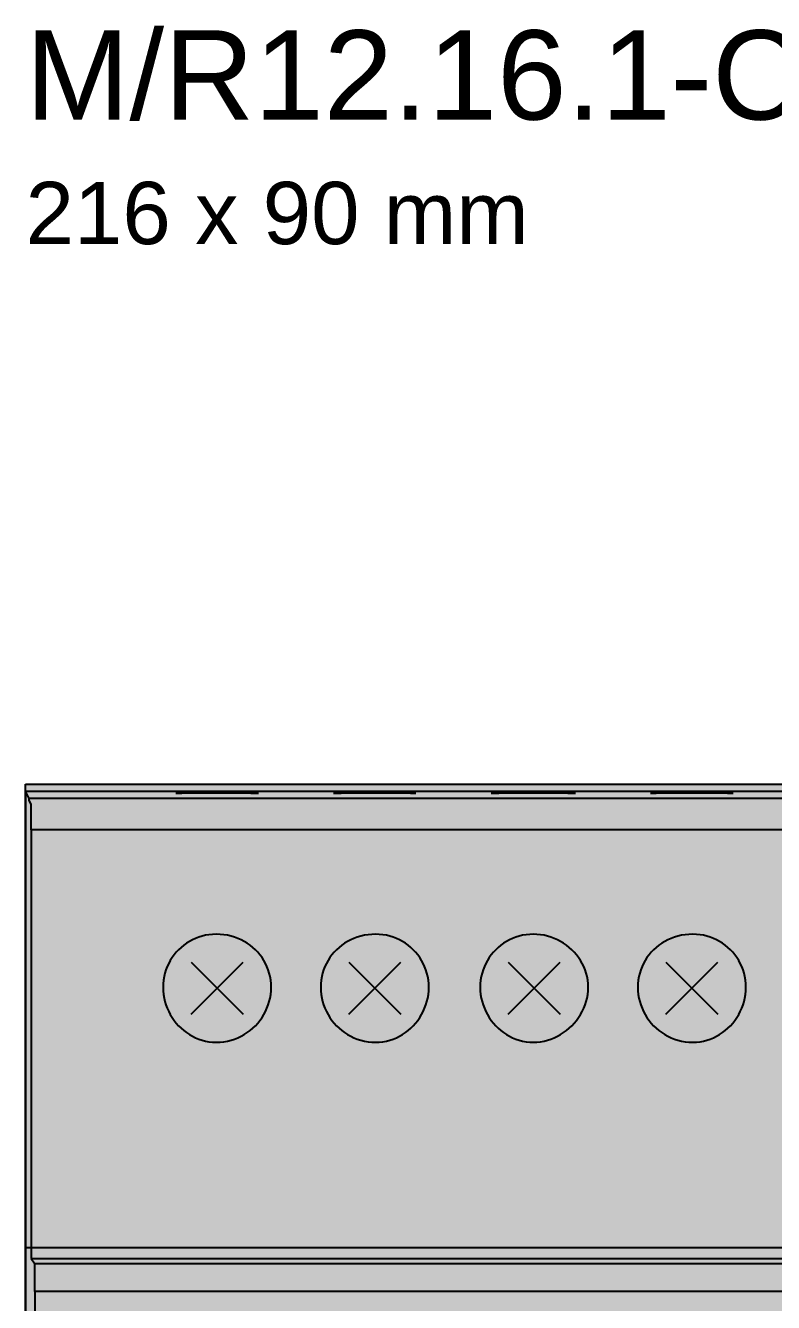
# Model space of a CAD drawing. Header units: millimetres. Extents: x 0 to 966, y -664 to 90.
# Drawn here: x 0 to 36, y -195 to -133.5 of the extents above; entities that cross this region are included whole.
import ezdxf

# ---------------------------------------------------------------- set-up
doc = ezdxf.new("R2010")
doc.units = ezdxf.units.MM
for name, color, linetype in [('HDL_BODY', 7, 'Continuous'), ('HDL_COLOUR', 7, 'Continuous'), ('HDL_DETAIL', 7, 'Continuous'), ('HDL_PRINT', 7, 'Continuous')]:
    doc.layers.add(name, color=color, linetype=linetype)
doc.styles.add('HDL_ARIAL', font='arial.ttf')

# ---------------------------------------------------------------- blocks, each defined once
blk = doc.blocks.new('M_R4.10.1_FRONT')
at = {"layer": 'HDL_BODY', "true_color": 0x202126}
blk.add_hatch(color=250, dxfattribs=at).paths.add_polyline_path([(0, 0), (72, 0), (72, 90), (0, 90)])
at = {"layer": 'HDL_BODY', "true_color": 0x2a2a30}
blk.add_hatch(color=250, dxfattribs=at).paths.add_polyline_path([(0.4, 20.52), (71.6, 20.52), (71.6, 68.31), (0.4, 68.31)])
at = {"layer": 'HDL_COLOUR', "true_color": 0x1a332c}
for points in [[(11.824, 80.208), (11.818, 80.383), (11.8, 80.555), (11.771, 80.723), (11.732, 80.887), (11.681, 81.048), (11.621, 81.203), (11.551, 81.353), (11.471, 81.498), (11.382, 81.638), (11.284, 81.77), (11.177, 81.897), (11.063, 82.016), (10.94, 82.128), (10.81, 82.233), (10.673, 82.329), (10.53, 82.416), (10.379, 82.495), (10.223, 82.565), (10.061, 82.625), (9.893, 82.674), (9.721, 82.714), (9.544, 82.742), (9.362, 82.76), (9.177, 82.766), (9.002, 82.76), (8.83, 82.742), (8.661, 82.714), (8.497, 82.674), (8.337, 82.625), (8.181, 82.565), (8.031, 82.495), (7.886, 82.416), (7.747, 82.329), (7.614, 82.233), (7.487, 82.128), (7.368, 82.016), (7.256, 81.897), (7.151, 81.77), (7.055, 81.638), (6.968, 81.498), (6.889, 81.353), (6.819, 81.203), (6.759, 81.048), (6.709, 80.887), (6.67, 80.723), (6.641, 80.555), (6.624, 80.383), (6.618, 80.208), (6.624, 80.032), (6.641, 79.859), (6.67, 79.689), (6.709, 79.522), (6.759, 79.358), (6.819, 79.199), (6.889, 79.044), (6.968, 78.894), (7.055, 78.75), (7.151, 78.612), (7.256, 78.48), (7.368, 78.355), (7.487, 78.237), (7.614, 78.127), (7.747, 78.026), (7.886, 77.933), (8.031, 77.85), (8.181, 77.776), (8.337, 77.712), (8.497, 77.659), (8.661, 77.616), (8.83, 77.586), (9.002, 77.567), (9.177, 77.56), (9.362, 77.567), (9.544, 77.586), (9.721, 77.616), (9.893, 77.659), (10.061, 77.712), (10.223, 77.776), (10.379, 77.85), (10.53, 77.933), (10.673, 78.026), (10.81, 78.127), (10.94, 78.237), (11.063, 78.355), (11.177, 78.48), (11.284, 78.612), (11.382, 78.75), (11.471, 78.894), (11.551, 79.044), (11.621, 79.199), (11.681, 79.358), (11.732, 79.522), (11.771, 79.689), (11.8, 79.859), (11.818, 80.032), (11.824, 80.208)], [(19.412, 80.208), (19.406, 80.383), (19.389, 80.555), (19.36, 80.723), (19.32, 80.887), (19.271, 81.048), (19.211, 81.203), (19.141, 81.353), (19.062, 81.498), (18.975, 81.638), (18.878, 81.77), (18.774, 81.897), (18.662, 82.016), (18.542, 82.128), (18.416, 82.233), (18.283, 82.329), (18.144, 82.416), (17.999, 82.495), (17.848, 82.565), (17.693, 82.625), (17.533, 82.674), (17.368, 82.714), (17.2, 82.742), (17.028, 82.76), (16.853, 82.766), (16.667, 82.76), (16.486, 82.742), (16.309, 82.714), (16.136, 82.674), (15.969, 82.625), (15.807, 82.565), (15.65, 82.495), (15.5, 82.416), (15.356, 82.329), (15.219, 82.233), (15.089, 82.128), (14.967, 82.016), (14.852, 81.897), (14.746, 81.77), (14.648, 81.638), (14.559, 81.498), (14.479, 81.353), (14.409, 81.203), (14.348, 81.048), (14.298, 80.887), (14.258, 80.723), (14.229, 80.555), (14.212, 80.383), (14.206, 80.208), (14.212, 80.032), (14.229, 79.859), (14.258, 79.689), (14.298, 79.522), (14.348, 79.358), (14.409, 79.199), (14.479, 79.044), (14.559, 78.894), (14.648, 78.75), (14.746, 78.612), (14.852, 78.48), (14.967, 78.355), (15.089, 78.237), (15.219, 78.127), (15.356, 78.026), (15.5, 77.933), (15.65, 77.85), (15.807, 77.776), (15.969, 77.712), (16.136, 77.659), (16.309, 77.616), (16.486, 77.586), (16.667, 77.567), (16.853, 77.56), (17.028, 77.567), (17.2, 77.586), (17.368, 77.616), (17.533, 77.659), (17.693, 77.712), (17.848, 77.776), (17.999, 77.85), (18.144, 77.933), (18.283, 78.026), (18.416, 78.127), (18.542, 78.237), (18.662, 78.355), (18.774, 78.48), (18.878, 78.612), (18.975, 78.75), (19.062, 78.894), (19.141, 79.044), (19.211, 79.199), (19.271, 79.358), (19.32, 79.522), (19.36, 79.689), (19.389, 79.859), (19.406, 80.032), (19.412, 80.208)], [(27.088, 80.208), (27.082, 80.383), (27.063, 80.555), (27.032, 80.723), (26.99, 80.887), (26.937, 81.048), (26.873, 81.203), (26.799, 81.353), (26.716, 81.498), (26.623, 81.638), (26.521, 81.77), (26.412, 81.897), (26.294, 82.016), (26.169, 82.128), (26.037, 82.233), (25.899, 82.329), (25.755, 82.416), (25.605, 82.495), (25.45, 82.565), (25.291, 82.625), (25.127, 82.674), (24.96, 82.714), (24.79, 82.742), (24.617, 82.76), (24.441, 82.766), (24.266, 82.76), (24.094, 82.742), (23.926, 82.714), (23.761, 82.674), (23.601, 82.625), (23.446, 82.565), (23.295, 82.495), (23.15, 82.416), (23.011, 82.329), (22.878, 82.233), (22.752, 82.128), (22.632, 82.016), (22.52, 81.897), (22.416, 81.77), (22.32, 81.638), (22.232, 81.498), (22.153, 81.353), (22.084, 81.203), (22.024, 81.048), (21.974, 80.887), (21.934, 80.723), (21.906, 80.555), (21.888, 80.383), (21.882, 80.208), (21.888, 80.032), (21.906, 79.859), (21.934, 79.689), (21.974, 79.522), (22.024, 79.358), (22.084, 79.199), (22.153, 79.044), (22.232, 78.894), (22.32, 78.75), (22.416, 78.612), (22.52, 78.48), (22.632, 78.355), (22.752, 78.237), (22.878, 78.127), (23.011, 78.026), (23.15, 77.933), (23.295, 77.85), (23.446, 77.776), (23.601, 77.712), (23.761, 77.659), (23.926, 77.616), (24.094, 77.586), (24.266, 77.567), (24.441, 77.56), (24.617, 77.567), (24.79, 77.586), (24.96, 77.616), (25.127, 77.659), (25.291, 77.712), (25.45, 77.776), (25.605, 77.85), (25.755, 77.933), (25.899, 78.026), (26.037, 78.127), (26.169, 78.237), (26.294, 78.355), (26.412, 78.48), (26.521, 78.612), (26.623, 78.75), (26.716, 78.894), (26.799, 79.044), (26.873, 79.199), (26.937, 79.358), (26.99, 79.522), (27.032, 79.689), (27.063, 79.859), (27.082, 80.032), (27.088, 80.208)], [(34.677, 80.208), (34.671, 80.383), (34.653, 80.555), (34.625, 80.723), (34.585, 80.887), (34.535, 81.048), (34.475, 81.203), (34.406, 81.353), (34.327, 81.498), (34.239, 81.638), (34.143, 81.77), (34.039, 81.897), (33.927, 82.016), (33.808, 82.128), (33.681, 82.233), (33.548, 82.329), (33.409, 82.416), (33.264, 82.495), (33.114, 82.565), (32.958, 82.625), (32.798, 82.674), (32.634, 82.714), (32.465, 82.742), (32.294, 82.76), (32.119, 82.766), (31.933, 82.76), (31.751, 82.742), (31.574, 82.714), (31.401, 82.674), (31.234, 82.625), (31.072, 82.565), (30.915, 82.495), (30.765, 82.416), (30.621, 82.329), (30.484, 82.233), (30.355, 82.128), (30.232, 82.016), (30.118, 81.897), (30.011, 81.77), (29.913, 81.638), (29.824, 81.498), (29.744, 81.353), (29.674, 81.203), (29.613, 81.048), (29.563, 80.887), (29.523, 80.723), (29.495, 80.555), (29.477, 80.383), (29.471, 80.208), (29.477, 80.032), (29.495, 79.859), (29.523, 79.689), (29.563, 79.522), (29.613, 79.358), (29.674, 79.199), (29.744, 79.044), (29.824, 78.894), (29.913, 78.75), (30.011, 78.612), (30.118, 78.48), (30.232, 78.355), (30.355, 78.237), (30.484, 78.127), (30.621, 78.026), (30.765, 77.933), (30.915, 77.85), (31.072, 77.776), (31.234, 77.712), (31.401, 77.659), (31.574, 77.616), (31.751, 77.586), (31.933, 77.567), (32.119, 77.56), (32.294, 77.567), (32.465, 77.586), (32.634, 77.616), (32.798, 77.659), (32.958, 77.712), (33.114, 77.776), (33.264, 77.85), (33.409, 77.933), (33.548, 78.026), (33.681, 78.127), (33.808, 78.237), (33.927, 78.355), (34.039, 78.48), (34.143, 78.612), (34.239, 78.75), (34.327, 78.894), (34.406, 79.044), (34.475, 79.199), (34.535, 79.358), (34.585, 79.522), (34.625, 79.689), (34.653, 79.859), (34.671, 80.032), (34.677, 80.208)]]:
    blk.add_hatch(color=250, dxfattribs=at).paths.add_polyline_path(points)
at = {"layer": 'HDL_COLOUR', "true_color": 0x9ea4a8}
for points in [[(11.043, 80.163), (11.027, 80.401), (10.981, 80.635), (10.904, 80.86), (10.799, 81.074), (10.666, 81.272), (10.509, 81.451), (10.33, 81.609), (10.132, 81.741), (9.918, 81.846), (9.692, 81.923), (9.459, 81.969), (9.221, 81.985), (8.983, 81.969), (8.749, 81.923), (8.524, 81.846), (8.31, 81.741), (8.112, 81.609), (7.932, 81.451), (7.775, 81.272), (7.643, 81.074), (7.538, 80.86), (7.461, 80.635), (7.414, 80.401), (7.399, 80.163), (7.414, 79.925), (7.461, 79.692), (7.538, 79.466), (7.643, 79.252), (7.775, 79.054), (7.932, 78.875), (8.112, 78.718), (8.31, 78.585), (8.524, 78.48), (8.749, 78.403), (8.983, 78.357), (9.221, 78.341), (9.459, 78.357), (9.692, 78.403), (9.918, 78.48), (10.132, 78.585), (10.33, 78.718), (10.509, 78.875), (10.666, 79.054), (10.799, 79.252), (10.904, 79.466), (10.981, 79.692), (11.027, 79.925)], [(18.631, 80.163), (18.615, 80.401), (18.569, 80.635), (18.492, 80.86), (18.387, 81.074), (18.255, 81.272), (18.097, 81.451), (17.918, 81.609), (17.72, 81.741), (17.506, 81.846), (17.281, 81.923), (17.047, 81.969), (16.809, 81.985), (16.571, 81.969), (16.337, 81.923), (16.112, 81.846), (15.898, 81.741), (15.7, 81.609), (15.521, 81.451), (15.363, 81.272), (15.231, 81.074), (15.126, 80.86), (15.049, 80.635), (15.002, 80.401), (14.987, 80.163), (15.002, 79.925), (15.049, 79.692), (15.126, 79.466), (15.231, 79.252), (15.363, 79.054), (15.521, 78.875), (15.7, 78.718), (15.898, 78.585), (16.112, 78.48), (16.337, 78.403), (16.571, 78.357), (16.809, 78.341), (17.047, 78.357), (17.281, 78.403), (17.506, 78.48), (17.72, 78.585), (17.918, 78.718), (18.097, 78.875), (18.255, 79.054), (18.387, 79.252), (18.492, 79.466), (18.569, 79.692), (18.615, 79.925)], [(26.307, 80.163), (26.292, 80.401), (26.245, 80.635), (26.169, 80.86), (26.063, 81.074), (25.931, 81.272), (25.774, 81.451), (25.594, 81.609), (25.396, 81.741), (25.182, 81.846), (24.957, 81.923), (24.723, 81.969), (24.485, 81.985), (24.247, 81.969), (24.014, 81.923), (23.788, 81.846), (23.574, 81.741), (23.376, 81.609), (23.197, 81.451), (23.04, 81.272), (22.907, 81.074), (22.802, 80.86), (22.725, 80.635), (22.679, 80.401), (22.663, 80.163), (22.679, 79.925), (22.725, 79.692), (22.802, 79.466), (22.907, 79.252), (23.04, 79.054), (23.197, 78.875), (23.376, 78.718), (23.574, 78.585), (23.788, 78.48), (24.014, 78.403), (24.247, 78.357), (24.485, 78.341), (24.723, 78.357), (24.957, 78.403), (25.182, 78.48), (25.396, 78.585), (25.594, 78.718), (25.774, 78.875), (25.931, 79.054), (26.063, 79.252), (26.169, 79.466), (26.245, 79.692), (26.292, 79.925)], [(33.896, 80.163), (33.88, 80.401), (33.834, 80.635), (33.757, 80.86), (33.652, 81.074), (33.519, 81.272), (33.362, 81.451), (33.183, 81.609), (32.985, 81.741), (32.771, 81.846), (32.546, 81.923), (32.312, 81.969), (32.074, 81.985), (31.836, 81.969), (31.602, 81.923), (31.377, 81.846), (31.163, 81.741), (30.965, 81.609), (30.786, 81.451), (30.629, 81.272), (30.496, 81.074), (30.391, 80.86), (30.314, 80.635), (30.268, 80.401), (30.252, 80.163), (30.268, 79.925), (30.314, 79.692), (30.391, 79.466), (30.496, 79.252), (30.629, 79.054), (30.786, 78.875), (30.965, 78.718), (31.163, 78.585), (31.377, 78.48), (31.602, 78.403), (31.836, 78.357), (32.074, 78.341), (32.312, 78.357), (32.546, 78.403), (32.771, 78.48), (32.985, 78.585), (33.183, 78.718), (33.362, 78.875), (33.519, 79.054), (33.652, 79.252), (33.757, 79.466), (33.834, 79.692), (33.88, 79.925)]]:
    blk.add_hatch(color=253, dxfattribs=at).paths.add_polyline_path(points)
at = {"layer": 'HDL_PRINT', "true_color": 0xdee1e9}
for points in [[(9.353, 82.766), (9, 82.766), (9, 85.413), (11.735, 85.413), (13.676, 83.472), (13.412, 83.207), (11.559, 85.059), (9.353, 85.059), (9.353, 82.766)], [(17.03, 82.766), (16.676, 82.766), (16.676, 85.059), (14.118, 85.059), (14.118, 85.413), (17.03, 85.413), (17.03, 82.766)], [(24.618, 82.766), (24.265, 82.766), (24.265, 85.413), (27, 85.413), (28.941, 83.472), (28.676, 83.207), (26.823, 85.059), (24.618, 85.059), (24.618, 82.766)], [(32.294, 82.766), (31.94, 82.766), (31.94, 85.059), (29.382, 85.059), (29.382, 85.413), (32.294, 85.413), (32.294, 82.766)], [(9.529, 75.264), (9.353, 75.264), (9.353, 76.59), (9.316, 76.552), (9.288, 76.524), (9.265, 76.501), (9.242, 76.478), (9.214, 76.451), (9.177, 76.414), (9.139, 76.381), (9.101, 76.357), (9.063, 76.341), (9.025, 76.332), (8.988, 76.327), (8.95, 76.325), (8.912, 76.325), (8.912, 76.5), (8.974, 76.53), (9.029, 76.553), (9.078, 76.572), (9.121, 76.59), (9.161, 76.607), (9.197, 76.626), (9.231, 76.649), (9.265, 76.679), (9.298, 76.716), (9.323, 76.754), (9.344, 76.791), (9.363, 76.829), (9.383, 76.866), (9.408, 76.904), (9.441, 76.941), (9.529, 76.941), (9.529, 75.264)], [(11.824, 75.264), (13.059, 77.471), (14.294, 75.264), (11.824, 75.264)], [(17.382, 75.443), (17.382, 75.264), (16.324, 75.264), (16.324, 75.309), (16.324, 75.34), (16.324, 75.367), (16.324, 75.399), (16.324, 75.443), (16.356, 75.448), (16.382, 75.462), (16.402, 75.484), (16.421, 75.512), (16.442, 75.545), (16.467, 75.581), (16.5, 75.619), (16.504, 75.652), (16.517, 75.685), (16.537, 75.718), (16.566, 75.751), (16.604, 75.784), (16.649, 75.817), (16.703, 75.85), (16.765, 75.884), (16.827, 75.946), (16.882, 76.001), (16.931, 76.049), (16.974, 76.093), (17.014, 76.132), (17.05, 76.169), (17.085, 76.203), (17.118, 76.235), (17.15, 76.273), (17.174, 76.312), (17.189, 76.35), (17.199, 76.388), (17.204, 76.426), (17.206, 76.463), (17.206, 76.5), (17.205, 76.538), (17.203, 76.566), (17.195, 76.59), (17.18, 76.613), (17.155, 76.641), (17.118, 76.679), (17.08, 76.711), (17.042, 76.734), (17.004, 76.749), (16.966, 76.758), (16.929, 76.763), (16.891, 76.765), (16.853, 76.765), (16.809, 76.759), (16.768, 76.743), (16.732, 76.722), (16.703, 76.701), (16.683, 76.685), (16.676, 76.679), (16.644, 76.641), (16.62, 76.602), (16.605, 76.564), (16.595, 76.526), (16.59, 76.489), (16.589, 76.451), (16.588, 76.414), (16.324, 76.414), (16.353, 76.476), (16.376, 76.531), (16.395, 76.58), (16.412, 76.623), (16.429, 76.662), (16.448, 76.699), (16.471, 76.733), (16.5, 76.765), (16.537, 76.798), (16.58, 76.83), (16.627, 76.86), (16.677, 76.887), (16.726, 76.909), (16.773, 76.926), (16.816, 76.937), (16.853, 76.941), (16.919, 76.937), (16.984, 76.926), (17.047, 76.909), (17.107, 76.887), (17.162, 76.86), (17.213, 76.83), (17.257, 76.798), (17.294, 76.765), (17.327, 76.728), (17.35, 76.691), (17.366, 76.653), (17.376, 76.615), (17.38, 76.577), (17.382, 76.539), (17.382, 76.5), (17.382, 76.457), (17.382, 76.413), (17.382, 76.369), (17.382, 76.324), (17.382, 76.28), (17.382, 76.235), (17.349, 76.23), (17.324, 76.216), (17.304, 76.194), (17.285, 76.166), (17.264, 76.133), (17.239, 76.097), (17.206, 76.059), (17.198, 76.026), (17.177, 75.993), (17.145, 75.96), (17.107, 75.927), (17.064, 75.894), (17.02, 75.861), (16.978, 75.828), (16.941, 75.794), (16.879, 75.762), (16.825, 75.729), (16.78, 75.696), (16.743, 75.663), (16.714, 75.63), (16.693, 75.596), (16.681, 75.563), (16.676, 75.529), (16.667, 75.529), (16.645, 75.524), (16.619, 75.511), (16.597, 75.485), (16.588, 75.443), (17.382, 75.443)], [(23.912, 75.708), (24.176, 75.708), (24.177, 75.664), (24.18, 75.622), (24.187, 75.585), (24.202, 75.556), (24.227, 75.536), (24.265, 75.529), (24.302, 75.493), (24.33, 75.469), (24.353, 75.454), (24.376, 75.446), (24.403, 75.443), (24.441, 75.443), (24.479, 75.443), (24.517, 75.445), (24.555, 75.45), (24.592, 75.459), (24.63, 75.475), (24.668, 75.497), (24.706, 75.529), (24.739, 75.568), (24.762, 75.606), (24.778, 75.644), (24.787, 75.682), (24.792, 75.72), (24.794, 75.757), (24.794, 75.794), (24.794, 75.839), (24.791, 75.88), (24.783, 75.916), (24.768, 75.944), (24.743, 75.963), (24.706, 75.97), (24.668, 76.008), (24.64, 76.033), (24.618, 76.048), (24.595, 76.056), (24.567, 76.059), (24.529, 76.059), (24.486, 76.059), (24.454, 76.059), (24.428, 76.059), (24.397, 76.059), (24.353, 76.059), (24.353, 76.235), (24.441, 76.235), (24.479, 76.236), (24.507, 76.239), (24.529, 76.246), (24.552, 76.262), (24.58, 76.287), (24.618, 76.325), (24.655, 76.332), (24.68, 76.351), (24.695, 76.38), (24.702, 76.416), (24.705, 76.457), (24.706, 76.5), (24.705, 76.544), (24.702, 76.586), (24.695, 76.623), (24.68, 76.652), (24.655, 76.672), (24.618, 76.679), (24.611, 76.715), (24.591, 76.74), (24.562, 76.754), (24.526, 76.762), (24.485, 76.765), (24.441, 76.765), (24.403, 76.765), (24.376, 76.762), (24.353, 76.754), (24.33, 76.74), (24.302, 76.715), (24.265, 76.679), (24.258, 76.672), (24.242, 76.652), (24.221, 76.623), (24.199, 76.586), (24.183, 76.544), (24.176, 76.5), (24, 76.5), (24.004, 76.563), (24.015, 76.618), (24.033, 76.667), (24.055, 76.711), (24.082, 76.75), (24.112, 76.787), (24.143, 76.821), (24.176, 76.855), (24.214, 76.859), (24.252, 76.872), (24.29, 76.889), (24.328, 76.907), (24.365, 76.924), (24.403, 76.936), (24.441, 76.941), (24.479, 76.941), (24.517, 76.939), (24.555, 76.934), (24.592, 76.925), (24.63, 76.91), (24.668, 76.887), (24.706, 76.855), (24.743, 76.849), (24.779, 76.835), (24.812, 76.813), (24.841, 76.784), (24.863, 76.752), (24.877, 76.716), (24.882, 76.679), (24.889, 76.672), (24.905, 76.652), (24.926, 76.623), (24.948, 76.586), (24.964, 76.544), (24.97, 76.5), (24.964, 76.463), (24.948, 76.436), (24.926, 76.414), (24.905, 76.391), (24.889, 76.363), (24.882, 76.325), (24.877, 76.291), (24.863, 76.266), (24.841, 76.245), (24.812, 76.226), (24.779, 76.206), (24.743, 76.181), (24.706, 76.149), (24.744, 76.149), (24.781, 76.147), (24.819, 76.142), (24.857, 76.132), (24.895, 76.116), (24.933, 76.093), (24.97, 76.059), (24.975, 76.021), (24.988, 75.984), (25.005, 75.946), (25.024, 75.908), (25.041, 75.87), (25.054, 75.833), (25.059, 75.794), (25.055, 75.732), (25.043, 75.678), (25.026, 75.629), (25.004, 75.585), (24.977, 75.546), (24.947, 75.51), (24.915, 75.476), (24.882, 75.443), (24.85, 75.39), (24.811, 75.348), (24.768, 75.317), (24.72, 75.295), (24.669, 75.28), (24.614, 75.271), (24.558, 75.266), (24.5, 75.265), (24.441, 75.264), (24.398, 75.265), (24.348, 75.266), (24.293, 75.271), (24.236, 75.281), (24.181, 75.297), (24.131, 75.321), (24.088, 75.354), (24.059, 75.391), (24.036, 75.434), (24.017, 75.482), (24, 75.531), (23.983, 75.58), (23.964, 75.628), (23.941, 75.671), (23.912, 75.708)], [(27, 75.264), (28.323, 77.471), (29.558, 75.264), (27, 75.264)]]:
    blk.add_hatch(color=254, dxfattribs=at).paths.add_polyline_path(points)
h = blk.add_hatch(color=254, dxfattribs=at)
h.paths.add_polyline_path([(32.294, 75.264), (32.294, 75.708), (31.589, 75.708), (31.589, 75.884), (32.294, 76.941), (32.47, 76.941), (32.47, 75.884), (32.646, 75.884), (32.646, 75.708), (32.47, 75.708), (32.47, 75.264), (32.294, 75.264)])
h.paths.add_polyline_path([(32.294, 75.884), (32.294, 76.59), (31.764, 75.884), (32.294, 75.884)])
h = blk.add_hatch(color=254, dxfattribs=at)
h.paths.add_polyline_path([(11.647, 71.205), (12.794, 74.297), (13.235, 74.297), (14.471, 71.205), (14.029, 71.205), (13.676, 72.176), (12.353, 72.176), (12.088, 71.205), (11.647, 71.205)])
h.paths.add_polyline_path([(12.529, 72.531), (13.5, 72.531), (13.235, 73.326), (13.209, 73.402), (13.182, 73.474), (13.156, 73.541), (13.129, 73.605), (13.103, 73.666), (13.077, 73.725), (13.05, 73.781), (13.024, 73.836), (12.997, 73.889), (12.971, 73.942), (12.968, 73.884), (12.959, 73.825), (12.945, 73.766), (12.926, 73.707), (12.904, 73.648), (12.879, 73.589), (12.852, 73.53), (12.823, 73.471), (12.794, 73.412), (12.529, 72.531)])
h = blk.add_hatch(color=254, dxfattribs=at)
h.paths.add_polyline_path([(27.177, 71.205), (27.177, 74.297), (28.323, 74.297), (28.382, 74.294), (28.441, 74.285), (28.5, 74.273), (28.559, 74.259), (28.618, 74.244), (28.676, 74.23), (28.735, 74.219), (28.794, 74.21), (28.853, 74.207), (28.89, 74.174), (28.933, 74.141), (28.98, 74.108), (29.029, 74.075), (29.079, 74.042), (29.126, 74.009), (29.169, 73.976), (29.206, 73.942), (29.235, 73.88), (29.257, 73.824), (29.273, 73.772), (29.283, 73.722), (29.289, 73.672), (29.293, 73.62), (29.294, 73.564), (29.294, 73.501), (29.294, 73.458), (29.292, 73.408), (29.287, 73.353), (29.278, 73.296), (29.262, 73.241), (29.238, 73.19), (29.206, 73.147), (29.172, 73.115), (29.138, 73.082), (29.102, 73.049), (29.062, 73.016), (29.019, 72.982), (28.97, 72.949), (28.915, 72.916), (28.853, 72.882), (28.912, 72.853), (28.97, 72.824), (29.026, 72.795), (29.08, 72.766), (29.132, 72.736), (29.18, 72.707), (29.223, 72.678), (29.261, 72.649), (29.294, 72.62), (29.323, 72.561), (29.352, 72.501), (29.379, 72.442), (29.404, 72.383), (29.426, 72.324), (29.445, 72.266), (29.459, 72.207), (29.468, 72.148), (29.471, 72.09), (29.466, 72.047), (29.454, 71.996), (29.436, 71.941), (29.417, 71.884), (29.4, 71.829), (29.387, 71.779), (29.382, 71.735), (29.344, 71.698), (29.307, 71.661), (29.269, 71.623), (29.231, 71.585), (29.193, 71.547), (29.155, 71.509), (29.118, 71.47), (29.084, 71.438), (29.05, 71.407), (29.014, 71.377), (28.974, 71.35), (28.931, 71.328), (28.882, 71.31), (28.827, 71.299), (28.765, 71.295), (28.728, 71.291), (28.683, 71.281), (28.633, 71.267), (28.577, 71.25), (28.517, 71.234), (28.454, 71.219), (28.389, 71.209), (28.323, 71.205), (27.177, 71.205)])
h.paths.add_polyline_path([(27.529, 72.971), (28.235, 72.971), (28.306, 72.976), (28.367, 72.989), (28.42, 73.007), (28.468, 73.026), (28.51, 73.043), (28.55, 73.056), (28.588, 73.061), (28.626, 73.066), (28.664, 73.08), (28.702, 73.102), (28.739, 73.13), (28.777, 73.162), (28.815, 73.199), (28.853, 73.236), (28.853, 73.244), (28.853, 73.266), (28.853, 73.303), (28.853, 73.355), (28.853, 73.421), (28.853, 73.501), (28.853, 73.545), (28.853, 73.589), (28.853, 73.633), (28.853, 73.677), (28.853, 73.722), (28.853, 73.766), (28.815, 73.771), (28.777, 73.784), (28.739, 73.8), (28.702, 73.819), (28.664, 73.836), (28.626, 73.848), (28.588, 73.853), (28.555, 73.882), (28.519, 73.904), (28.48, 73.92), (28.434, 73.931), (28.38, 73.937), (28.315, 73.941), (28.238, 73.942), (28.147, 73.942), (27.529, 73.942), (27.529, 72.971)])
h.paths.add_polyline_path([(27.529, 71.649), (28.323, 71.649), (28.368, 71.649), (28.412, 71.649), (28.456, 71.649), (28.5, 71.649), (28.544, 71.649), (28.588, 71.649), (28.626, 71.649), (28.664, 71.651), (28.702, 71.656), (28.739, 71.665), (28.777, 71.681), (28.815, 71.704), (28.853, 71.735), (28.859, 71.743), (28.876, 71.762), (28.897, 71.791), (28.918, 71.828), (28.934, 71.87), (28.941, 71.914), (28.978, 71.921), (29.003, 71.94), (29.018, 71.969), (29.026, 72.005), (29.029, 72.046), (29.029, 72.09), (29.029, 72.16), (29.027, 72.221), (29.022, 72.275), (29.013, 72.322), (28.997, 72.365), (28.974, 72.404), (28.941, 72.441), (28.903, 72.475), (28.865, 72.5), (28.828, 72.521), (28.79, 72.54), (28.752, 72.561), (28.714, 72.587), (28.676, 72.62), (28.639, 72.62), (28.595, 72.62), (28.545, 72.62), (28.489, 72.62), (28.429, 72.62), (28.366, 72.62), (28.301, 72.62), (28.235, 72.62), (27.529, 72.62), (27.529, 71.649)])
at = {"layer": 'HDL_DETAIL', "color": 251, "true_color": 0x52555c}
for points in [[(0, 90), (72, 90), (72, 0), (0, 0), (0, 90)], [(0, 89.648), (0, 89.648)], [(0, 89.648), (0, 89.648)], [(0, 89.648), (0, 89.648)], [(0.177, 89.297), (0.177, 89.297)], [(0.177, 89.297), (0.177, 89.297)], [(7.236, 89.559), (7.236, 89.559)], [(7.236, 89.559), (7.236, 89.559)], [(7.236, 89.559), (7.236, 89.559)], [(7.236, 89.559), (7.236, 89.559)], [(7.236, 89.559), (7.236, 89.559)], [(7.236, 89.559), (7.236, 89.559)], [(7.236, 89.559), (7.236, 89.559)], [(7.236, 89.559), (7.236, 89.559)], [(7.236, 89.559), (7.236, 89.559)], [(7.236, 89.559), (7.236, 89.559)], [(7.236, 89.559), (7.236, 89.559)], [(7.236, 89.559), (7.236, 89.559)], [(7.236, 89.559), (7.236, 89.559)], [(7.236, 89.559), (7.236, 89.559)], [(7.236, 89.559), (7.236, 89.559)], [(7.236, 89.559), (7.236, 89.559)], [(7.236, 89.559), (7.236, 89.559)], [(7.236, 89.559), (7.236, 89.559)], [(7.236, 89.559), (7.236, 89.559)], [(7.236, 89.559), (7.236, 89.559)], [(7.236, 89.559), (7.236, 89.559)], [(7.236, 89.559), (7.236, 89.559)], [(7.236, 89.559), (7.236, 89.559)], [(7.236, 89.559), (7.236, 89.559)], [(14.824, 89.559), (14.824, 89.559)], [(14.824, 89.559), (14.824, 89.559)], [(14.824, 89.559), (14.824, 89.559)], [(14.824, 89.559), (14.824, 89.559)], [(14.824, 89.559), (14.824, 89.559)], [(14.824, 89.559), (14.824, 89.559)], [(14.824, 89.559), (14.824, 89.559)], [(14.824, 89.559), (14.824, 89.559)], [(14.824, 89.559), (14.824, 89.559)], [(14.824, 89.559), (14.824, 89.559)], [(14.824, 89.559), (14.824, 89.559)], [(14.824, 89.559), (14.824, 89.559)], [(14.824, 89.559), (14.824, 89.559)], [(14.824, 89.559), (14.824, 89.559)], [(14.824, 89.559), (14.824, 89.559)], [(14.824, 89.559), (14.824, 89.559)], [(14.824, 89.559), (14.824, 89.559)], [(14.824, 89.559), (14.824, 89.559)], [(14.824, 89.559), (14.824, 89.559)], [(14.824, 89.559), (14.824, 89.559)], [(14.824, 89.559), (14.824, 89.559)], [(14.824, 89.559), (14.824, 89.559)], [(14.824, 89.559), (14.824, 89.559)], [(22.412, 89.559), (22.412, 89.559)], [(22.412, 89.559), (22.412, 89.559)], [(22.412, 89.559), (22.412, 89.559)], [(22.412, 89.559), (22.412, 89.559)], [(22.412, 89.559), (22.412, 89.559)], [(22.412, 89.559), (22.412, 89.559)], [(22.412, 89.559), (22.412, 89.559)], [(22.412, 89.559), (22.412, 89.559)], [(22.412, 89.559), (22.412, 89.559)], [(22.412, 89.559), (22.412, 89.559)], [(22.412, 89.559), (22.412, 89.559)], [(22.412, 89.559), (22.412, 89.559)], [(22.412, 89.559), (22.412, 89.559)], [(22.412, 89.559), (22.412, 89.559)], [(22.412, 89.559), (22.412, 89.559)], [(22.412, 89.559), (22.412, 89.559)], [(22.412, 89.559), (22.412, 89.559)], [(22.412, 89.559), (22.412, 89.559)], [(22.412, 89.559), (22.412, 89.559)], [(22.412, 89.559), (22.412, 89.559)], [(22.412, 89.559), (22.412, 89.559)], [(22.412, 89.559), (22.412, 89.559)], [(22.412, 89.559), (22.412, 89.559)], [(30.088, 89.559), (30.088, 89.559)], [(30.088, 89.559), (30.088, 89.559)], [(30.088, 89.559), (30.088, 89.559)], [(30.088, 89.559), (30.088, 89.559)], [(30.088, 89.559), (30.088, 89.559)], [(30.088, 89.559), (30.088, 89.559)], [(30.088, 89.559), (30.088, 89.559)], [(30.088, 89.559), (30.088, 89.559)], [(30.088, 89.559), (30.088, 89.559)], [(30.088, 89.559), (30.088, 89.559)], [(30.088, 89.559), (30.088, 89.559)], [(30.088, 89.559), (30.088, 89.559)], [(30.088, 89.559), (30.088, 89.559)], [(30.088, 89.559), (30.088, 89.559)], [(30.088, 89.559), (30.088, 89.559)], [(30.088, 89.559), (30.088, 89.559)], [(30.088, 89.559), (30.088, 89.559)], [(30.088, 89.559), (30.088, 89.559)], [(30.088, 89.559), (30.088, 89.559)], [(30.088, 89.559), (30.088, 89.559)], [(30.088, 89.559), (30.088, 89.559)], [(30.088, 89.559), (30.088, 89.559)], [(30.088, 89.559), (30.088, 89.559)], [(0.265, 87.796), (0.265, 87.796)], [(0.265, 87.796), (0.265, 87.796)], [(11.824, 80.208), (11.818, 80.383), (11.8, 80.555), (11.771, 80.723), (11.732, 80.887), (11.681, 81.048), (11.621, 81.203), (11.551, 81.353), (11.471, 81.498), (11.382, 81.638), (11.284, 81.77), (11.177, 81.897), (11.063, 82.016), (10.94, 82.128), (10.81, 82.233), (10.673, 82.329), (10.53, 82.416), (10.379, 82.495), (10.223, 82.565), (10.061, 82.625), (9.893, 82.674), (9.721, 82.714), (9.544, 82.742), (9.362, 82.76), (9.177, 82.766), (9.002, 82.76), (8.83, 82.742), (8.661, 82.714), (8.497, 82.674), (8.337, 82.625), (8.181, 82.565), (8.031, 82.495), (7.886, 82.416), (7.747, 82.329), (7.614, 82.233), (7.487, 82.128), (7.368, 82.016), (7.256, 81.897), (7.151, 81.77), (7.055, 81.638), (6.968, 81.498), (6.889, 81.353), (6.819, 81.203), (6.759, 81.048), (6.709, 80.887), (6.67, 80.723), (6.641, 80.555), (6.624, 80.383), (6.618, 80.208), (6.624, 80.032), (6.641, 79.859), (6.67, 79.689), (6.709, 79.522), (6.759, 79.358), (6.819, 79.199), (6.889, 79.044), (6.968, 78.894), (7.055, 78.75), (7.151, 78.612), (7.256, 78.48), (7.368, 78.355), (7.487, 78.237), (7.614, 78.127), (7.747, 78.026), (7.886, 77.933), (8.031, 77.85), (8.181, 77.776), (8.337, 77.712), (8.497, 77.659), (8.661, 77.616), (8.83, 77.586), (9.002, 77.567), (9.177, 77.56), (9.362, 77.567), (9.544, 77.586), (9.721, 77.616), (9.893, 77.659), (10.061, 77.712), (10.223, 77.776), (10.379, 77.85), (10.53, 77.933), (10.673, 78.026), (10.81, 78.127), (10.94, 78.237), (11.063, 78.355), (11.177, 78.48), (11.284, 78.612), (11.382, 78.75), (11.471, 78.894), (11.551, 79.044), (11.621, 79.199), (11.681, 79.358), (11.732, 79.522), (11.771, 79.689), (11.8, 79.859), (11.818, 80.032), (11.824, 80.208)], [(19.412, 80.208), (19.406, 80.383), (19.389, 80.555), (19.36, 80.723), (19.32, 80.887), (19.271, 81.048), (19.211, 81.203), (19.141, 81.353), (19.062, 81.498), (18.975, 81.638), (18.878, 81.77), (18.774, 81.897), (18.662, 82.016), (18.542, 82.128), (18.416, 82.233), (18.283, 82.329), (18.144, 82.416), (17.999, 82.495), (17.848, 82.565), (17.693, 82.625), (17.533, 82.674), (17.368, 82.714), (17.2, 82.742), (17.028, 82.76), (16.853, 82.766), (16.667, 82.76), (16.486, 82.742), (16.309, 82.714), (16.136, 82.674), (15.969, 82.625), (15.807, 82.565), (15.65, 82.495), (15.5, 82.416), (15.356, 82.329), (15.219, 82.233), (15.089, 82.128), (14.967, 82.016), (14.852, 81.897), (14.746, 81.77), (14.648, 81.638), (14.559, 81.498), (14.479, 81.353), (14.409, 81.203), (14.348, 81.048), (14.298, 80.887), (14.258, 80.723), (14.229, 80.555), (14.212, 80.383), (14.206, 80.208), (14.212, 80.032), (14.229, 79.859), (14.258, 79.689), (14.298, 79.522), (14.348, 79.358), (14.409, 79.199), (14.479, 79.044), (14.559, 78.894), (14.648, 78.75), (14.746, 78.612), (14.852, 78.48), (14.967, 78.355), (15.089, 78.237), (15.219, 78.127), (15.356, 78.026), (15.5, 77.933), (15.65, 77.85), (15.807, 77.776), (15.969, 77.712), (16.136, 77.659), (16.309, 77.616), (16.486, 77.586), (16.667, 77.567), (16.853, 77.56), (17.028, 77.567), (17.2, 77.586), (17.368, 77.616), (17.533, 77.659), (17.693, 77.712), (17.848, 77.776), (17.999, 77.85), (18.144, 77.933), (18.283, 78.026), (18.416, 78.127), (18.542, 78.237), (18.662, 78.355), (18.774, 78.48), (18.878, 78.612), (18.975, 78.75), (19.062, 78.894), (19.141, 79.044), (19.211, 79.199), (19.271, 79.358), (19.32, 79.522), (19.36, 79.689), (19.389, 79.859), (19.406, 80.032), (19.412, 80.208)], [(27.088, 80.208), (27.082, 80.383), (27.063, 80.555), (27.032, 80.723), (26.99, 80.887), (26.937, 81.048), (26.873, 81.203), (26.799, 81.353), (26.716, 81.498), (26.623, 81.638), (26.521, 81.77), (26.412, 81.897), (26.294, 82.016), (26.169, 82.128), (26.037, 82.233), (25.899, 82.329), (25.755, 82.416), (25.605, 82.495), (25.45, 82.565), (25.291, 82.625), (25.127, 82.674), (24.96, 82.714), (24.79, 82.742), (24.617, 82.76), (24.441, 82.766), (24.266, 82.76), (24.094, 82.742), (23.926, 82.714), (23.761, 82.674), (23.601, 82.625), (23.446, 82.565), (23.295, 82.495), (23.15, 82.416), (23.011, 82.329), (22.878, 82.233), (22.752, 82.128), (22.632, 82.016), (22.52, 81.897), (22.416, 81.77), (22.32, 81.638), (22.232, 81.498), (22.153, 81.353), (22.084, 81.203), (22.024, 81.048), (21.974, 80.887), (21.934, 80.723), (21.906, 80.555), (21.888, 80.383), (21.882, 80.208), (21.888, 80.032), (21.906, 79.859), (21.934, 79.689), (21.974, 79.522), (22.024, 79.358), (22.084, 79.199), (22.153, 79.044), (22.232, 78.894), (22.32, 78.75), (22.416, 78.612), (22.52, 78.48), (22.632, 78.355), (22.752, 78.237), (22.878, 78.127), (23.011, 78.026), (23.15, 77.933), (23.295, 77.85), (23.446, 77.776), (23.601, 77.712), (23.761, 77.659), (23.926, 77.616), (24.094, 77.586), (24.266, 77.567), (24.441, 77.56), (24.617, 77.567), (24.79, 77.586), (24.96, 77.616), (25.127, 77.659), (25.291, 77.712), (25.45, 77.776), (25.605, 77.85), (25.755, 77.933), (25.899, 78.026), (26.037, 78.127), (26.169, 78.237), (26.294, 78.355), (26.412, 78.48), (26.521, 78.612), (26.623, 78.75), (26.716, 78.894), (26.799, 79.044), (26.873, 79.199), (26.937, 79.358), (26.99, 79.522), (27.032, 79.689), (27.063, 79.859), (27.082, 80.032), (27.088, 80.208)], [(34.677, 80.208), (34.671, 80.383), (34.653, 80.555), (34.625, 80.723), (34.585, 80.887), (34.535, 81.048), (34.475, 81.203), (34.406, 81.353), (34.327, 81.498), (34.239, 81.638), (34.143, 81.77), (34.039, 81.897), (33.927, 82.016), (33.808, 82.128), (33.681, 82.233), (33.548, 82.329), (33.409, 82.416), (33.264, 82.495), (33.114, 82.565), (32.958, 82.625), (32.798, 82.674), (32.634, 82.714), (32.465, 82.742), (32.294, 82.76), (32.119, 82.766), (31.933, 82.76), (31.751, 82.742), (31.574, 82.714), (31.401, 82.674), (31.234, 82.625), (31.072, 82.565), (30.915, 82.495), (30.765, 82.416), (30.621, 82.329), (30.484, 82.233), (30.355, 82.128), (30.232, 82.016), (30.118, 81.897), (30.011, 81.77), (29.913, 81.638), (29.824, 81.498), (29.744, 81.353), (29.674, 81.203), (29.613, 81.048), (29.563, 80.887), (29.523, 80.723), (29.495, 80.555), (29.477, 80.383), (29.471, 80.208), (29.477, 80.032), (29.495, 79.859), (29.523, 79.689), (29.563, 79.522), (29.613, 79.358), (29.674, 79.199), (29.744, 79.044), (29.824, 78.894), (29.913, 78.75), (30.011, 78.612), (30.118, 78.48), (30.232, 78.355), (30.355, 78.237), (30.484, 78.127), (30.621, 78.026), (30.765, 77.933), (30.915, 77.85), (31.072, 77.776), (31.234, 77.712), (31.401, 77.659), (31.574, 77.616), (31.751, 77.586), (31.933, 77.567), (32.119, 77.56), (32.294, 77.567), (32.465, 77.586), (32.634, 77.616), (32.798, 77.659), (32.958, 77.712), (33.114, 77.776), (33.264, 77.85), (33.409, 77.933), (33.548, 78.026), (33.681, 78.127), (33.808, 78.237), (33.927, 78.355), (34.039, 78.48), (34.143, 78.612), (34.239, 78.75), (34.327, 78.894), (34.406, 79.044), (34.475, 79.199), (34.535, 79.358), (34.585, 79.522), (34.625, 79.689), (34.653, 79.859), (34.671, 80.032), (34.677, 80.208)], [(0, 79.061), (0, 79.061)], [(0, 79.061), (0, 79.061)], [(0, 79.061), (0, 79.061)], [(0, 79.061), (0, 79.061)], [(0, 79.061), (0, 79.061)], [(0, 79.061), (0, 79.061)], [(0, 79.061), (0, 79.061)], [(0, 79.061), (0, 79.061)], [(0, 79.061), (0, 79.061)], [(0, 79.061), (0, 79.061)], [(0, 79.061), (0, 79.061)], [(0, 79.061), (0, 79.061)], [(0, 79.061), (0, 79.061)], [(0, 79.061), (0, 79.061)], [(0, 79.061), (0, 79.061)], [(0, 79.061), (0, 79.061)], [(0, 79.061), (0, 79.061)], [(0, 79.061), (0, 79.061)], [(0, 79.061), (0, 79.061)], [(0, 79.061), (0, 79.061)], [(0, 79.061), (0, 79.061)], [(0, 79.061), (0, 79.061)], [(0, 79.061), (0, 79.061)], [(0, 79.061), (0, 79.061)], [(0, 77.12), (0, 77.12)], [(0, 74.913), (0, 74.913)], [(0, 74.913), (0, 74.913)], [(0, 74.913), (0, 74.913)], [(0, 74.913), (0, 74.913)], [(0, 74.913), (0, 74.913)], [(0, 74.913), (0, 74.913)], [(0, 74.913), (0, 74.913)], [(0, 74.913), (0, 74.913)], [(0, 74.913), (0, 74.913)], [(0, 74.913), (0, 74.913)], [(0, 74.913), (0, 74.913)], [(0, 74.913), (0, 74.913)], [(0, 74.913), (0, 74.913)], [(0, 74.913), (0, 74.913)], [(0, 74.913), (0, 74.913)], [(0, 74.913), (0, 74.913)], [(0, 74.913), (0, 74.913)], [(0, 74.913), (0, 74.913)], [(0, 74.913), (0, 74.913)], [(0, 74.913), (0, 74.913)], [(0, 74.913), (0, 74.913)], [(0, 74.913), (0, 74.913)], [(0, 74.913), (0, 74.913)], [(0, 74.913), (0, 74.913)], [(0, 74.913), (0, 74.913)], [(0, 74.648), (0, 74.648)], [(0, 74.648), (0, 74.648)], [(0, 74.648), (0, 74.648)], [(0, 74.648), (0, 74.648)], [(0, 74.648), (0, 74.648)], [(0, 74.648), (0, 74.648)], [(0, 74.648), (0, 74.648)], [(0, 74.648), (0, 74.648)], [(0, 74.648), (0, 74.648)], [(0, 74.648), (0, 74.648)], [(0, 74.648), (0, 74.648)], [(0, 74.648), (0, 74.648)], [(0, 74.648), (0, 74.648)], [(0, 74.648), (0, 74.648)], [(0, 74.648), (0, 74.648)], [(0, 74.648), (0, 74.648)], [(0, 74.648), (0, 74.648)], [(0, 74.648), (0, 74.648)], [(0, 74.648), (0, 74.648)], [(0, 74.648), (0, 74.648)], [(0, 74.648), (0, 74.648)], [(0, 74.648), (0, 74.648)], [(0, 74.648), (0, 74.648)], [(0, 74.648), (0, 74.648)], [(0, 74.648), (0, 74.648)], [(0, 68.647), (0, 68.647)], [(0, 68.647), (0, 68.647)], [(0, 68.647), (0, 68.647)], [(0, 68.647), (0, 68.647)], [(0, 68.647), (0, 68.647)], [(0, 68.647), (0, 68.647)], [(0, 68.647), (0, 68.647)], [(0, 68.647), (0, 68.647)], [(0, 68.647), (0, 68.647)], [(0, 68.647), (0, 68.647)], [(0, 68.647), (0, 68.647)], [(0, 68.647), (0, 68.647)], [(0, 68.647), (0, 68.647)], [(0, 68.647), (0, 68.647)], [(0, 68.647), (0, 68.647)], [(0, 68.647), (0, 68.647)], [(0, 68.647), (0, 68.647)], [(0, 68.647), (0, 68.647)], [(0, 68.647), (0, 68.647)], [(0, 68.647), (0, 68.647)], [(0, 68.647), (0, 68.647)], [(0, 68.647), (0, 68.647)], [(0, 68.647), (0, 68.647)], [(0, 68.647), (0, 68.647)], [(0, 68.647), (0, 68.647)], [(0, 68.382), (0, 68.382)], [(0, 68.382), (0, 68.382)], [(0, 68.382), (0, 68.382)], [(0, 68.382), (0, 68.382)], [(0, 68.382), (0, 68.382)], [(0, 68.382), (0, 68.382)], [(0, 68.382), (0, 68.382)], [(0, 68.382), (0, 68.382)], [(0, 68.382), (0, 68.382)], [(0, 68.382), (0, 68.382)], [(0, 68.382), (0, 68.382)], [(0, 68.382), (0, 68.382)], [(0, 68.382), (0, 68.382)], [(0, 68.382), (0, 68.382)], [(0, 68.382), (0, 68.382)], [(0, 68.382), (0, 68.382)], [(0, 68.382), (0, 68.382)], [(0, 68.382), (0, 68.382)], [(0, 68.382), (0, 68.382)], [(0, 68.382), (0, 68.382)], [(0, 68.382), (0, 68.382)], [(0, 68.382), (0, 68.382)], [(0, 68.382), (0, 68.382)], [(0, 68.382), (0, 68.382)], [(0, 68.382), (0, 68.382)], [(0, 67.677), (72, 67.677), (72, 22.236), (0, 22.236), (0, 67.677)], [(0.265, 67.149), (0.265, 67.149)], [(0.265, 67.149), (0.265, 67.149)], [(0.265, 67.149), (0.265, 67.149)], [(0.441, 66.884), (0.441, 66.884)], [(0.441, 66.884), (0.441, 66.884)], [(0, 66.089), (0, 66.089)], [(0.441, 65.559), (0.441, 65.559)]]:
    blk.add_lwpolyline(points, close=True, dxfattribs=at)
for points in [[(0.177, 89.297), (0, 89.648)], [(0.177, 89.297), (0, 89.648)], [(0.177, 89.297), (0, 89.648)], [(0.177, 89.297), (0, 89.648)], [(0.177, 89.297), (0, 89.648)], [(0.177, 89.297), (0, 89.648)], [(0.177, 89.297), (0, 89.648)], [(0.177, 89.297), (0, 89.648)], [(0.177, 89.297), (0, 89.648)], [(0.177, 89.297), (0, 89.648)], [(0.177, 89.297), (0, 89.648)], [(0.177, 89.297), (0, 89.648)], [(0.177, 89.297), (0, 89.648)], [(0.177, 89.297), (0, 89.648)], [(0.177, 89.297), (0, 89.648)], [(0.177, 89.297), (0, 89.648)], [(0.177, 89.297), (0, 89.648)], [(0.177, 89.297), (0, 89.648)], [(0.177, 89.297), (0, 89.648)], [(0.177, 89.297), (0, 89.648)], [(0.177, 89.297), (0, 89.648)], [(0, 89.648), (0, 79.061)], [(0, 89.648), (0, 79.061)], [(0, 89.648), (0, 79.061)], [(0, 89.648), (0, 79.061)], [(0, 89.648), (0, 79.061)], [(0, 89.648), (0, 79.061)], [(0, 89.648), (0, 79.061)], [(0, 89.648), (0, 79.061)], [(0, 89.648), (0, 79.061)], [(0, 89.648), (0, 79.061)], [(0, 89.648), (0, 79.061)], [(0, 89.648), (0, 79.061)], [(0, 89.648), (0, 79.061)], [(0, 89.648), (0, 79.061)], [(0, 89.648), (0, 79.061)], [(0, 89.648), (0, 79.061)], [(0, 89.648), (0, 79.061)], [(0, 89.648), (0, 79.061)], [(0, 89.648), (0, 79.061)], [(0, 89.648), (0, 79.061)], [(0, 89.648), (0, 79.061)], [(0, 89.648), (71.912, 89.648)], [(0, 89.648), (71.912, 89.648)], [(0, 89.648), (71.912, 89.648)], [(0, 89.648), (71.912, 89.648)], [(0, 89.648), (71.912, 89.648)], [(0, 89.648), (71.912, 89.648)], [(0, 89.648), (71.912, 89.648)], [(0, 89.648), (71.912, 89.648)], [(0, 89.648), (71.912, 89.648)], [(0, 89.648), (71.912, 89.648)], [(0, 89.648), (71.912, 89.648)], [(0, 89.648), (71.912, 89.648)], [(0, 89.648), (71.912, 89.648)], [(0, 89.648), (71.912, 89.648)], [(0, 89.648), (71.912, 89.648)], [(0, 89.648), (71.912, 89.648)], [(0, 89.648), (71.912, 89.648)], [(0, 89.648), (71.912, 89.648)], [(0, 89.648), (71.912, 89.648)], [(0, 89.648), (71.912, 89.648)], [(0, 89.648), (71.912, 89.648)], [(71.558, 89.297), (0.177, 89.297)], [(71.558, 89.297), (0.177, 89.297)], [(71.558, 89.297), (0.177, 89.297)], [(71.558, 89.297), (0.177, 89.297)], [(71.558, 89.297), (0.177, 89.297)], [(71.558, 89.297), (0.177, 89.297)], [(71.558, 89.297), (0.177, 89.297)], [(71.558, 89.297), (0.177, 89.297)], [(71.558, 89.297), (0.177, 89.297)], [(71.558, 89.297), (0.177, 89.297)], [(71.558, 89.297), (0.177, 89.297)], [(71.558, 89.297), (0.177, 89.297)], [(71.558, 89.297), (0.177, 89.297)], [(71.558, 89.297), (0.177, 89.297)], [(71.558, 89.297), (0.177, 89.297)], [(71.558, 89.297), (0.177, 89.297)], [(71.558, 89.297), (0.177, 89.297)], [(71.558, 89.297), (0.177, 89.297)], [(71.558, 89.297), (0.177, 89.297)], [(71.558, 89.297), (0.177, 89.297)], [(71.558, 89.297), (0.177, 89.297)], [(0.265, 87.796), (0.265, 88.236), (0.265, 88.677), (0.265, 89.032), (0.177, 89.207), (0.177, 89.297)], [(7.236, 89.559), (7.5, 89.559), (7.853, 89.648), (8.382, 89.648), (8.912, 89.648), (9.441, 89.648), (10.059, 89.648), (10.5, 89.648), (10.853, 89.559), (11.118, 89.559)], [(11.206, 89.559), (11.118, 89.559), (10.853, 89.559), (10.5, 89.559), (10.059, 89.559), (9.441, 89.559), (8.912, 89.559), (8.382, 89.559), (7.853, 89.559), (7.5, 89.559), (7.236, 89.559)], [(11.118, 89.559), (11.206, 89.559)], [(18.794, 89.559), (18.706, 89.559), (18.53, 89.559), (18.088, 89.559), (17.647, 89.559), (17.118, 89.559), (16.5, 89.559), (15.971, 89.559), (15.529, 89.559), (15.176, 89.559), (14.912, 89.559), (14.824, 89.559)], [(14.824, 89.559), (14.912, 89.559)], [(14.912, 89.559), (15.176, 89.559), (15.529, 89.648), (15.971, 89.648), (16.5, 89.648), (17.118, 89.648), (17.647, 89.648), (18.088, 89.648), (18.53, 89.559), (18.706, 89.559)], [(18.706, 89.559), (18.794, 89.559)], [(26.47, 89.559), (26.382, 89.559), (26.118, 89.559), (25.765, 89.559), (25.235, 89.559), (24.706, 89.559), (24.177, 89.559), (23.647, 89.559), (23.118, 89.559), (22.765, 89.559), (22.5, 89.559), (22.412, 89.559)], [(22.412, 89.559), (22.5, 89.559)], [(22.5, 89.559), (22.765, 89.559), (23.118, 89.648), (23.647, 89.648), (24.177, 89.648), (24.706, 89.648), (25.235, 89.648), (25.765, 89.648), (26.118, 89.559), (26.382, 89.559)], [(26.382, 89.559), (26.47, 89.559)], [(34.057, 89.559), (33.971, 89.559), (33.795, 89.559), (33.352, 89.559), (32.911, 89.559), (32.384, 89.559), (31.764, 89.559), (31.234, 89.559), (30.793, 89.559), (30.353, 89.559), (30.177, 89.559), (30.088, 89.559)], [(30.088, 89.559), (30.177, 89.559)], [(30.177, 89.559), (30.353, 89.559), (30.793, 89.648), (31.234, 89.648), (31.764, 89.648), (32.384, 89.648), (32.911, 89.648), (33.352, 89.648), (33.795, 89.559), (33.971, 89.559)], [(33.971, 89.559), (34.057, 89.559)], [(0.265, 87.796), (0.265, 67.149)], [(0.265, 87.796), (0.265, 67.149)], [(0.265, 87.796), (0.265, 67.149)], [(0.265, 87.796), (0.265, 67.149)], [(0.265, 87.796), (0.265, 67.149)], [(0.265, 87.796), (0.265, 67.149)], [(0.265, 87.796), (0.265, 67.149)], [(0.265, 87.796), (0.265, 67.149)], [(0.265, 87.796), (0.265, 67.149)], [(0.265, 87.796), (0.265, 67.149)], [(0.265, 87.796), (0.265, 67.149)], [(0.265, 87.796), (0.265, 67.149)], [(0.265, 87.796), (0.265, 67.149)], [(0.265, 87.796), (0.265, 67.149)], [(0.265, 87.796), (0.265, 67.149)], [(0.265, 87.796), (0.265, 67.149)], [(0.265, 87.796), (0.265, 67.149)], [(0.265, 87.796), (0.265, 67.149)], [(0.265, 87.796), (0.265, 67.149)], [(0.265, 87.796), (0.265, 67.149)], [(0.265, 87.796), (0.265, 67.149)], [(71.558, 87.796), (0.265, 87.796)], [(71.558, 87.796), (0.265, 87.796)], [(71.558, 87.796), (0.265, 87.796)], [(71.558, 87.796), (0.265, 87.796)], [(71.558, 87.796), (0.265, 87.796)], [(71.558, 87.796), (0.265, 87.796)], [(71.558, 87.796), (0.265, 87.796)], [(71.558, 87.796), (0.265, 87.796)], [(71.558, 87.796), (0.265, 87.796)], [(71.558, 87.796), (0.265, 87.796)], [(71.558, 87.796), (0.265, 87.796)], [(71.558, 87.796), (0.265, 87.796)], [(71.558, 87.796), (0.265, 87.796)], [(71.558, 87.796), (0.265, 87.796)], [(71.558, 87.796), (0.265, 87.796)], [(71.558, 87.796), (0.265, 87.796)], [(71.558, 87.796), (0.265, 87.796)], [(71.558, 87.796), (0.265, 87.796)], [(71.558, 87.796), (0.265, 87.796)], [(71.558, 87.796), (0.265, 87.796)], [(71.558, 87.796), (0.265, 87.796)], [(0, 79.061), (0, 78.972), (0, 78.796), (0, 78.442), (0, 78.09), (0, 77.647), (0, 77.12)], [(0, 77.12), (0, 74.913)], [(0, 77.12), (0, 74.913)], [(0, 77.12), (0, 74.913)], [(0, 77.12), (0, 74.913)], [(0, 77.12), (0, 74.913)], [(0, 77.12), (0, 74.913)], [(0, 77.12), (0, 74.913)], [(0, 77.12), (0, 74.913)], [(0, 77.12), (0, 74.913)], [(0, 77.12), (0, 74.913)], [(0, 77.12), (0, 74.913)], [(0, 77.12), (0, 74.913)], [(0, 77.12), (0, 74.913)], [(0, 77.12), (0, 74.913)], [(0, 77.12), (0, 74.913)], [(0, 77.12), (0, 74.913)], [(0, 77.12), (0, 74.913)], [(0, 77.12), (0, 74.913)], [(0, 77.12), (0, 74.913)], [(0, 77.12), (0, 74.913)], [(0, 77.12), (0, 74.913)], [(0, 74.913), (0, 68.382)], [(0, 74.913), (0, 68.382)], [(0, 74.913), (0, 68.382)], [(0, 74.913), (0, 68.382)], [(0, 74.913), (0, 68.382)], [(0, 74.913), (0, 68.382)], [(0, 74.913), (0, 68.382)], [(0, 74.913), (0, 68.382)], [(0, 74.913), (0, 68.382)], [(0, 74.913), (0, 68.382)], [(0, 74.913), (0, 68.382)], [(0, 74.913), (0, 68.382)], [(0, 74.913), (0, 68.382)], [(0, 74.913), (0, 68.382)], [(0, 74.913), (0, 68.382)], [(0, 74.913), (0, 68.382)], [(0, 74.913), (0, 68.382)], [(0, 74.913), (0, 68.382)], [(0, 74.913), (0, 68.382)], [(0, 74.913), (0, 68.382)], [(0, 74.913), (0, 68.382)], [(0, 68.647), (0, 74.648)], [(0, 68.647), (0, 74.648)], [(0, 68.647), (0, 74.648)], [(0, 68.647), (0, 74.648)], [(0, 68.647), (0, 74.648)], [(0, 68.647), (0, 74.648)], [(0, 68.647), (0, 74.648)], [(0, 68.647), (0, 74.648)], [(0, 68.647), (0, 74.648)], [(0, 68.647), (0, 74.648)], [(0, 68.647), (0, 74.648)], [(0, 68.647), (0, 74.648)], [(0, 68.647), (0, 74.648)], [(0, 68.647), (0, 74.648)], [(0, 68.647), (0, 74.648)], [(0, 68.647), (0, 74.648)], [(0, 68.647), (0, 74.648)], [(0, 68.647), (0, 74.648)], [(0, 68.647), (0, 74.648)], [(0, 68.647), (0, 74.648)], [(0, 68.647), (0, 74.648)], [(0, 74.648), (0, 68.647)], [(0, 74.648), (0, 68.647)], [(0, 74.648), (0, 68.647)], [(0, 74.648), (0, 68.647)], [(0, 74.648), (0, 68.647)], [(0, 74.648), (0, 68.647)], [(0, 74.648), (0, 68.647)], [(0, 74.648), (0, 68.647)], [(0, 74.648), (0, 68.647)], [(0, 74.648), (0, 68.647)], [(0, 74.648), (0, 68.647)], [(0, 74.648), (0, 68.647)], [(0, 74.648), (0, 68.647)], [(0, 74.648), (0, 68.647)], [(0, 74.648), (0, 68.647)], [(0, 74.648), (0, 68.647)], [(0, 74.648), (0, 68.647)], [(0, 74.648), (0, 68.647)], [(0, 74.648), (0, 68.647)], [(0, 74.648), (0, 68.647)], [(0, 74.648), (0, 68.647)], [(0, 68.382), (0, 66.089)], [(0, 68.382), (0, 66.089)], [(0, 68.382), (0, 66.089)], [(0, 68.382), (0, 66.089)], [(0, 68.382), (0, 66.089)], [(0, 68.382), (0, 66.089)], [(0, 68.382), (0, 66.089)], [(0, 68.382), (0, 66.089)], [(0, 68.382), (0, 66.089)], [(0, 68.382), (0, 66.089)], [(0, 68.382), (0, 66.089)], [(0, 68.382), (0, 66.089)], [(0, 68.382), (0, 66.089)], [(0, 68.382), (0, 66.089)], [(0, 68.382), (0, 66.089)], [(0, 68.382), (0, 66.089)], [(0, 68.382), (0, 66.089)], [(0, 68.382), (0, 66.089)], [(0, 68.382), (0, 66.089)], [(0, 68.382), (0, 66.089)], [(0, 68.382), (0, 66.089)], [(0.265, 67.149), (0.441, 66.884)], [(0.265, 67.149), (0.441, 66.884)], [(0.265, 67.149), (0.441, 66.884)], [(0.265, 67.149), (0.441, 66.884)], [(0.265, 67.149), (0.441, 66.884)], [(0.265, 67.149), (0.441, 66.884)], [(0.265, 67.149), (0.441, 66.884)], [(0.265, 67.149), (0.441, 66.884)], [(0.265, 67.149), (0.441, 66.884)], [(0.265, 67.149), (0.441, 66.884)], [(0.265, 67.149), (0.441, 66.884)], [(0.265, 67.149), (0.441, 66.884)], [(0.265, 67.149), (0.441, 66.884)], [(0.265, 67.149), (0.441, 66.884)], [(0.265, 67.149), (0.441, 66.884)], [(0.265, 67.149), (0.441, 66.884)], [(0.265, 67.149), (0.441, 66.884)], [(0.265, 67.149), (0.441, 66.884)], [(0.265, 67.149), (0.441, 66.884)], [(0.265, 67.149), (0.441, 66.884)], [(0.265, 67.149), (0.441, 66.884)], [(0.265, 67.149), (71.558, 67.149)], [(0.265, 67.149), (71.558, 67.149)], [(0.265, 67.149), (71.558, 67.149)], [(0.265, 67.149), (71.558, 67.149)], [(0.265, 67.149), (71.558, 67.149)], [(0.265, 67.149), (71.558, 67.149)], [(0.265, 67.149), (71.558, 67.149)], [(0.265, 67.149), (71.558, 67.149)], [(0.265, 67.149), (71.558, 67.149)], [(0.265, 67.149), (71.558, 67.149)], [(0.265, 67.149), (71.558, 67.149)], [(0.265, 67.149), (71.558, 67.149)], [(0.265, 67.149), (71.558, 67.149)], [(0.265, 67.149), (71.558, 67.149)], [(0.265, 67.149), (71.558, 67.149)], [(0.265, 67.149), (71.558, 67.149)], [(0.265, 67.149), (71.558, 67.149)], [(0.265, 67.149), (71.558, 67.149)], [(0.265, 67.149), (71.558, 67.149)], [(0.265, 67.149), (71.558, 67.149)], [(0.265, 67.149), (71.558, 67.149)], [(71.293, 66.884), (0.441, 66.884)], [(71.293, 66.884), (0.441, 66.884)], [(71.293, 66.884), (0.441, 66.884)], [(71.293, 66.884), (0.441, 66.884)], [(71.293, 66.884), (0.441, 66.884)], [(71.293, 66.884), (0.441, 66.884)], [(71.293, 66.884), (0.441, 66.884)], [(71.293, 66.884), (0.441, 66.884)], [(71.293, 66.884), (0.441, 66.884)], [(71.293, 66.884), (0.441, 66.884)], [(71.293, 66.884), (0.441, 66.884)], [(71.293, 66.884), (0.441, 66.884)], [(71.293, 66.884), (0.441, 66.884)], [(71.293, 66.884), (0.441, 66.884)], [(71.293, 66.884), (0.441, 66.884)], [(71.293, 66.884), (0.441, 66.884)], [(71.293, 66.884), (0.441, 66.884)], [(71.293, 66.884), (0.441, 66.884)], [(71.293, 66.884), (0.441, 66.884)], [(71.293, 66.884), (0.441, 66.884)], [(71.293, 66.884), (0.441, 66.884)], [(0.441, 65.559), (0.441, 66), (0.441, 66.354), (0.441, 66.619), (0.441, 66.884)], [(0, 66.089), (0, 65.649), (0, 65.208), (0, 64.767), (0, 64.502), (0, 64.323), (0, 64.237)], [(71.293, 65.559), (0.441, 65.559)], [(71.293, 65.559), (0.441, 65.559)], [(71.293, 65.559), (0.441, 65.559)], [(71.293, 65.559), (0.441, 65.559)], [(71.293, 65.559), (0.441, 65.559)], [(71.293, 65.559), (0.441, 65.559)], [(71.293, 65.559), (0.441, 65.559)], [(71.293, 65.559), (0.441, 65.559)], [(71.293, 65.559), (0.441, 65.559)], [(71.293, 65.559), (0.441, 65.559)], [(71.293, 65.559), (0.441, 65.559)], [(71.293, 65.559), (0.441, 65.559)], [(71.293, 65.559), (0.441, 65.559)], [(71.293, 65.559), (0.441, 65.559)], [(71.293, 65.559), (0.441, 65.559)], [(71.293, 65.559), (0.441, 65.559)], [(71.293, 65.559), (0.441, 65.559)], [(71.293, 65.559), (0.441, 65.559)], [(71.293, 65.559), (0.441, 65.559)], [(71.293, 65.559), (0.441, 65.559)], [(71.293, 65.559), (0.441, 65.559)], [(0.441, 65.559), (0.53, 54.177), (0.53, 42.706), (0.53, 31.325)]]:
    blk.add_lwpolyline(points, dxfattribs=at)
at = {"layer": 'HDL_DETAIL', "color": 250, "true_color": 0x25292b}
for points in [[(7.971, 78.914), (10.47, 81.412)], [(7.971, 81.412), (10.47, 78.914)], [(15.56, 78.914), (18.058, 81.412)], [(15.56, 81.412), (18.058, 78.914)], [(23.236, 78.914), (25.735, 81.412)], [(23.236, 81.412), (25.735, 78.914)], [(30.825, 78.914), (33.323, 81.412)], [(30.825, 81.412), (33.323, 78.914)]]:
    blk.add_lwpolyline(points, dxfattribs=at)

msp = doc.modelspace()

# ---------------------------------------------------------------- block references
msp.add_blockref('M_R4.10.1_FRONT', (0, -260))

# ---------------------------------------------------------------- texts
at = {"color": 7, "style": 'HDL_ARIAL'}
for s, height, p in [('M/R12.16.1-CD', 4.3, (0, -138)), ('216 x 90 mm', 3, (0, -144))]:
    msp.add_text(s, height=height, dxfattribs=at).set_placement(p)

doc.saveas('drawing.dxf')
